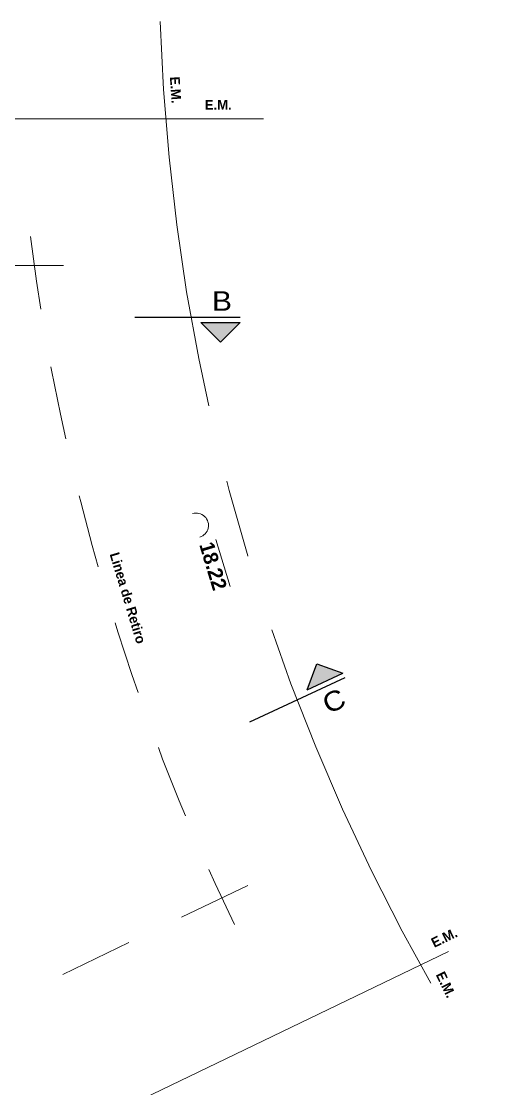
# Model space of a CAD drawing. Header units: millimetres. Extents: x 110427 to 125914, y 76277 to 76441.
# Drawn here: x 114175.49 to 114185.46, y 76385.24 to 76407.07 of the extents above; entities that cross this region are included whole.
import ezdxf

# ---------------------------------------------------------------- set-up
doc = ezdxf.new("R2010")
doc.units = ezdxf.units.MM
doc.linetypes.add('CENTER', pattern=[50.8, 31.75, -6.35, 6.35, -6.35])
doc.linetypes.add('JIS_02_0.7', pattern=[1.35, 0.75, -0.6])
for name, color, linetype, lineweight in [('09_CIVIL PROYECCIONES', 230, 'JIS_02_0.7', 5), ('10_CIVIL EJES', 230, 'CENTER', 15), ('12_TEXTOS', 4, 'Continuous', 40), ('13_COTAS', 8, 'Continuous', 9)]:
    doc.layers.add(name, color=color, linetype=linetype, lineweight=lineweight)
doc.layers.add('14_TEXTOS', color=4, linetype='Continuous')
doc.styles.add('JDS', font='swissek.ttf', dxfattribs={"width": 1.1})
doc.styles.add('JDS1', font='GOTHICB.TTF')

msp = doc.modelspace()

# ---------------------------------------------------------------- hatches: boundary and pattern name
at = {"layer": '13_COTAS'}
for points in [[(114179.962, 76400.913), (114179.162, 76400.913), (114179.562, 76400.513)], [(114179.962, 76400.913), (114179.162, 76400.913), (114179.562, 76400.513)], [(114182.062, 76393.74), (114181.336, 76393.402), (114181.53, 76393.933)], [(114182.062, 76393.74), (114181.336, 76393.402), (114181.53, 76393.933)]]:
    msp.add_hatch(color=256, dxfattribs=at).paths.add_polyline_path(points)

# ---------------------------------------------------------------- linework, layer by layer
at = {"layer": '09_CIVIL PROYECCIONES', "ltscale": 2}
for p, q in [((114176.352, 76402.076), (114150.965, 76402.076)), ((114156.869, 76378.217), (114180.13, 76389.407))]:
    msp.add_line(p, q, dxfattribs=at)
msp.add_arc((114220.869, 76408.429), 45.561, 187.2614, 205.793, dxfattribs=at)
at = {"layer": '10_CIVIL EJES', "ltscale": 0.25}
for p, q in [((114180.44, 76405.076), (114146.432, 76405.076)), ((114154.186, 76373.597), (114185.458, 76388.641))]:
    msp.add_line(p, q, dxfattribs=at)
msp.add_arc((114220.869, 76408.429), 42.561, 181.8265, 211.7257, dxfattribs=at)
at = {"layer": '13_COTAS', "lineweight": 30, "ltscale": 0.1}
for p, q in [((114179.962, 76401.013), (114177.809, 76401.013)), ((114179.962, 76401.013), (114177.809, 76401.013)), ((114182.104, 76393.649), (114180.153, 76392.74)), ((114182.104, 76393.649), (114180.153, 76392.74))]:
    msp.add_line(p, q, dxfattribs=at)
at = {"layer": '13_COTAS', "lineweight": 30}
for p, q in [((114179.162, 76400.913), (114179.562, 76400.513)), ((114179.162, 76400.913), (114179.962, 76400.913)), ((114179.162, 76400.913), (114179.562, 76400.513)), ((114179.162, 76400.913), (114179.962, 76400.913)), ((114179.562, 76400.513), (114179.962, 76400.913)), ((114179.562, 76400.513), (114179.962, 76400.913)), ((114181.336, 76393.402), (114181.53, 76393.933)), ((114181.336, 76393.402), (114181.53, 76393.933)), ((114181.53, 76393.933), (114182.062, 76393.74)), ((114181.53, 76393.933), (114182.062, 76393.74)), ((114181.336, 76393.402), (114182.062, 76393.74)), ((114181.336, 76393.402), (114182.062, 76393.74))]:
    msp.add_line(p, q, dxfattribs=at)
at = {"layer": '13_COTAS', "color": 150, "linetype": 'Continuous'}
msp.add_arc((114179.065, 76396.764), 0.252, 286.7761, 106.7761, dxfattribs=at)

# ---------------------------------------------------------------- texts
at = {"layer": '12_TEXTOS', "color": 150, "char_height": 0.2, "width": 0.82275, "attachment_point": 8, "style": 'JDS1'}
for insert, rotation in [((114178.545, 76405.662), 273.7503), ((114184.183, 76388.242), 25.6896), ((114184.082, 76387.328), 295.6896)]:
    msp.add_mtext('E.M.', dxfattribs=dict(at, insert=insert, rotation=rotation))
at = {"layer": '12_TEXTOS', "color": 150, "insert": (114179.517, 76405.265), "char_height": 0.2, "width": 0.82275, "attachment_point": 8, "style": 'JDS1'}
msp.add_mtext('E.M.', dxfattribs=at)
at = {"layer": '13_COTAS', "color": 150, "attachment_point": 5, "rotation": 286.7761, "style": 'JDS1'}
for s, insert, char_height, width in [('\\A1;{\\O18.22}', (114179.412, 76395.932), 0.3, 1.26151), ('\\A1;Linea de Retiro', (114177.666, 76395.279), 0.2, 4.90109)]:
    msp.add_mtext(s, dxfattribs=dict(at, insert=insert, char_height=char_height, width=width))
at = {"layer": '14_TEXTOS', "color": 6, "char_height": 0.4, "width": 0.65219, "attachment_point": 5, "style": 'JDS'}
for s, insert, rotation in [('B', (114179.592, 76401.353), 0), ('C', (114181.885, 76393.171), 25)]:
    msp.add_mtext(s, dxfattribs=dict(at, insert=insert, rotation=rotation))

doc.saveas('drawing.dxf')
